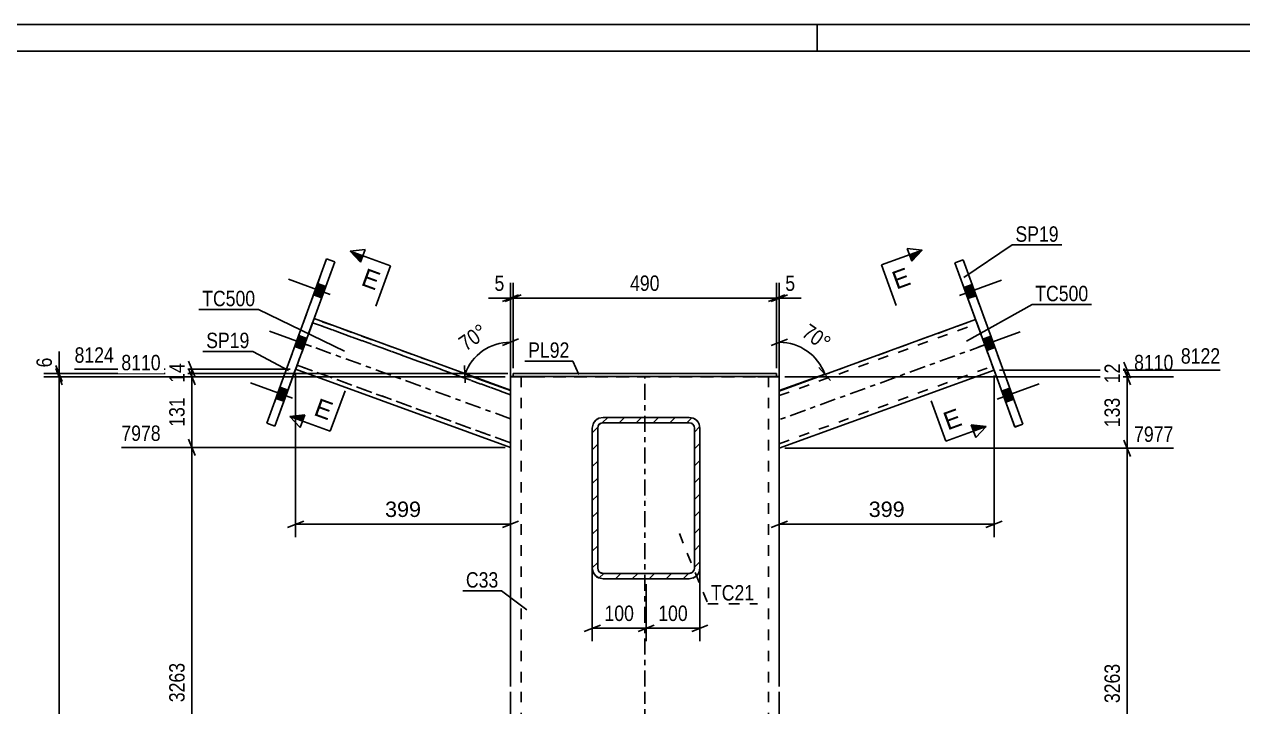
# Model space of a CAD drawing. Header units: millimetres. Extents: x -131 to 463, y -181 to 239.
# Drawn here: x 106 to 332.5, y 112.4 to 239.3 of the extents above; entities that cross this region are included whole.
import ezdxf

# ---------------------------------------------------------------- set-up
doc = ezdxf.new("R2010")
doc.units = ezdxf.units.MM
doc.linetypes.add('DXK_LINE_DOT2', pattern=[3.9198, 1.9599, -1.9599])
doc.linetypes.add('DXK_LINE_DOT3', pattern=[5.9187, 2.979, -0.9799, 0.9799, -0.9799])
doc.styles.add('Arial', font='arial.ttf', dxfattribs={"height": 0.2})
doc.styles.add('Arial Narrow', font='ARIALN.TTF', dxfattribs={"height": 0.2})

# ---------------------------------------------------------------- blocks, each defined once
blk = doc.blocks.new('Unknown-284869969-1134')
at = {"color": 5, "linetype": 'Continuous'}
for p, q in [((463.4, 239.28), (-130.6, 239.28)), ((253.4, 234.28), (253.4, 239.28)), ((458.4, 234.28), (-125.6, 234.28))]:
    blk.add_line(p, q, dxfattribs=at)
blk = doc.blocks.new('Part-284869969-2177 - 2164')
at = {"color": 2, "linetype": 'Continuous'}
for p, q in [((282.86, 184.38), (246.35, 171.09)), ((246.35, 160.45), (286.28, 174.99)), ((246.35, 160.45), (286.28, 174.99))]:
    blk.add_line(p, q, dxfattribs=at)
at = {"color": 7, "linetype": 'DXK_LINE_DOT2'}
for p, q in [((246.35, 171.09), (282.86, 184.38)), ((246.35, 170.24), (283.14, 183.63)), ((246.35, 170.24), (283.14, 183.63)), ((282.86, 184.38), (282.86, 184.38)), ((282.86, 184.38), (282.9, 184.27)), ((282.9, 184.27), (282.86, 184.38)), ((282.9, 184.27), (283.02, 183.94)), ((283.02, 183.94), (282.9, 184.27)), ((283.02, 183.94), (283.2, 183.46)), ((283.14, 183.63), (283.02, 183.94)), ((283.14, 183.63), (285.95, 175.91)), ((283.14, 183.63), (283.14, 183.63)), ((283.16, 183.57), (283.14, 183.63)), ((283.14, 183.63), (283.16, 183.57)), ((283.31, 183.17), (283.16, 183.57)), ((283.16, 183.57), (283.22, 183.41)), ((283.2, 183.46), (285.95, 175.92)), ((283.22, 183.41), (283.31, 183.17)), ((283.31, 183.17), (285.84, 176.2)), ((283.31, 183.17), (285.84, 176.2)), ((246.35, 161.3), (286.01, 175.74)), ((246.35, 161.3), (286.01, 175.74)), ((285.84, 176.2), (285.99, 175.79)), ((285.93, 175.96), (285.84, 176.2)), ((285.99, 175.8), (285.93, 175.96)), ((285.95, 175.92), (286.12, 175.43)), ((286.12, 175.43), (285.95, 175.91)), ((286.01, 175.74), (285.99, 175.8)), ((285.99, 175.79), (286.01, 175.74)), ((286.01, 175.74), (286.01, 175.74)), ((286.12, 175.43), (286.24, 175.1)), ((286.24, 175.1), (286.12, 175.43)), ((286.24, 175.1), (286.28, 174.99)), ((286.28, 174.99), (286.24, 175.1)), ((286.28, 174.99), (286.28, 174.99)), ((246.35, 171.09), (246.35, 160.45))]:
    blk.add_line(p, q, dxfattribs=at)
at = {"color": 7, "linetype": 'DXK_LINE_DOT3'}
blk.add_line((284.57, 179.68), (246.35, 165.77), dxfattribs=at)
blk = doc.blocks.new('Part-284869969-2317 - 2164')
at = {"color": 7, "linetype": 'DXK_LINE_DOT2'}
for p, q in [((159.49, 183.63), (156.7, 175.97)), ((159.49, 183.63), (156.75, 176.09)), ((159.39, 183.34), (159.53, 183.75)), ((159.48, 183.58), (159.39, 183.34)), ((159.53, 183.75), (159.48, 183.58)), ((159.49, 183.63), (159.67, 184.12)), ((159.67, 184.11), (159.49, 183.63)), ((159.53, 183.75), (159.56, 183.8)), ((159.56, 183.8), (159.53, 183.75)), ((159.56, 183.8), (196.35, 170.41)), ((196.35, 170.41), (159.56, 183.8)), ((159.56, 183.8), (159.56, 183.8)), ((159.79, 184.44), (159.67, 184.11)), ((159.67, 184.12), (159.79, 184.44)), ((159.79, 184.44), (159.83, 184.56)), ((159.83, 184.55), (159.79, 184.44)), ((159.83, 184.55), (159.83, 184.56)), ((196.35, 171.26), (159.83, 184.55)), ((159.39, 183.34), (156.85, 176.37)), ((159.39, 183.34), (156.85, 176.37)), ((156.45, 175.27), (156.41, 175.16)), ((156.41, 175.16), (156.45, 175.27)), ((156.41, 175.16), (156.41, 175.16)), ((156.57, 175.6), (156.45, 175.27)), ((156.45, 175.27), (156.57, 175.6)), ((156.57, 175.6), (156.75, 176.09)), ((156.7, 175.97), (156.57, 175.6)), ((156.7, 175.97), (156.68, 175.91)), ((156.68, 175.91), (156.7, 175.97)), ((156.68, 175.91), (196.35, 161.47)), ((196.35, 161.47), (156.68, 175.91)), ((156.68, 175.91), (156.68, 175.91)), ((156.85, 176.37), (156.7, 175.97)), ((156.7, 175.97), (156.76, 176.13)), ((156.76, 176.13), (156.85, 176.37)), ((196.35, 160.62), (196.35, 171.26))]:
    blk.add_line(p, q, dxfattribs=at)
at = {"color": 2, "linetype": 'Continuous'}
for p, q in [((196.35, 171.26), (159.83, 184.56)), ((156.41, 175.16), (196.35, 160.62)), ((196.35, 160.62), (156.41, 175.16))]:
    blk.add_line(p, q, dxfattribs=at)
at = {"color": 7, "linetype": 'DXK_LINE_DOT3'}
blk.add_line((196.35, 165.94), (158.12, 179.86), dxfattribs=at)
blk = doc.blocks.new('Part-284869969-2182 - 2164')
at = {"color": 7, "linetype": 'DXK_LINE_DOT2'}
for p, q in [((213.58, 166.18), (212.82, 166.03)), ((213.58, 166.18), (229.58, 166.18)), ((213.58, 166.18), (213.58, 166.18)), ((229.58, 166.18), (229.58, 166.18)), ((230.35, 166.03), (229.58, 166.18)), ((211.74, 164.95), (211.58, 164.18)), ((211.58, 164.18), (211.58, 138.18)), ((212.58, 164.18), (212.66, 164.57)), ((212.58, 164.18), (212.58, 164.18)), ((212.58, 138.18), (212.58, 164.18)), ((212.66, 164.56), (212.66, 164.57)), ((213.2, 165.11), (213.58, 165.18)), ((213.58, 165.18), (213.58, 165.18)), ((213.58, 165.18), (229.58, 165.18)), ((229.58, 165.18), (229.58, 165.18)), ((229.58, 165.18), (229.97, 165.11)), ((230.51, 164.56), (230.51, 164.57)), ((230.51, 164.57), (230.58, 164.18)), ((230.58, 164.18), (230.58, 164.18)), ((230.58, 138.18), (230.58, 164.18)), ((231.58, 164.18), (231.43, 164.95)), ((231.58, 164.18), (231.58, 138.18)), ((211.58, 138.18), (211.74, 137.42)), ((211.74, 137.42), (211.74, 137.42)), ((212.58, 138.18), (212.58, 138.18)), ((212.66, 137.8), (212.58, 138.18)), ((212.82, 136.34), (213.58, 136.18)), ((213.58, 137.18), (213.2, 137.26)), ((213.58, 137.18), (213.58, 137.18)), ((213.58, 137.18), (229.58, 137.18)), ((213.58, 136.18), (229.58, 136.18)), ((213.58, 136.18), (213.58, 136.18)), ((229.97, 137.26), (229.58, 137.18)), ((229.58, 137.18), (229.58, 137.18)), ((229.58, 136.18), (230.35, 136.34)), ((229.58, 136.18), (229.58, 136.18)), ((230.58, 138.18), (230.51, 137.8)), ((230.58, 138.18), (230.58, 138.18)), ((231.43, 137.42), (231.58, 138.18)), ((231.43, 137.42), (231.43, 137.42))]:
    blk.add_line(p, q, dxfattribs=at)
at = {"color": 7, "linetype": 'DXK_LINE_DOT3'}
blk.add_line((221.58, 151.18), (221.58, 151.19), dxfattribs=at)
at = {"color": 7, "linetype": 'DXK_LINE_DOT2'}
for centre, radius, start, end in [((213.58, 164.18), 2, 112.5, 157.5), ((229.58, 164.18), 2, 22.5, 67.5), ((213.58, 164.18), 1, 112.5, 157.5), ((229.58, 164.18), 1, 22.5, 67.5), ((213.58, 138.18), 2, 202.5, 247.5), ((213.58, 138.18), 1, 202.5, 247.5), ((229.58, 138.18), 1, 292.5, 337.5), ((229.58, 138.18), 2, 292.5, 337.5)]:
    blk.add_arc(centre, radius, start, end, dxfattribs=at)
blk = doc.blocks.new('Bolt-284869969-2254 - 2164')
at = {"linetype": 'Continuous'}
for points in [[(280.69, 190.35), (281.44, 188.28), (282.95, 188.83), (282.19, 190.9)], [(280.69, 190.35), (281.44, 188.28), (282.95, 188.83), (282.19, 190.9)], [(280.69, 190.35), (281.44, 188.28), (282.95, 188.83), (282.19, 190.9)], [(284.2, 180.72), (284.95, 178.65), (286.45, 179.2), (285.7, 181.27)], [(284.2, 180.72), (284.95, 178.65), (286.45, 179.2), (285.7, 181.26)], [(287.7, 171.09), (288.45, 169.02), (289.96, 169.57), (289.21, 171.64)], [(287.7, 171.08), (288.45, 169.02), (289.96, 169.56), (289.21, 171.63)], [(287.7, 171.09), (288.45, 169.02), (289.96, 169.57), (289.21, 171.63)]]:
    blk.add_hatch(color=1, dxfattribs=at).paths.add_polyline_path(points)
at = {"color": 1, "linetype": 'Continuous'}
for p, q in [((279.85, 188.87), (287.65, 191.71)), ((279.85, 188.87), (287.65, 191.71)), ((279.85, 188.87), (287.65, 191.71)), ((280.69, 190.35), (282.19, 190.9)), ((280.69, 190.35), (282.19, 190.9)), ((280.69, 190.35), (282.19, 190.9)), ((281.44, 188.28), (282.95, 188.83)), ((281.44, 188.28), (282.95, 188.83)), ((281.44, 188.28), (282.95, 188.83)), ((283.35, 179.24), (291.15, 182.08)), ((283.35, 179.24), (291.15, 182.08)), ((284.2, 180.72), (285.7, 181.27)), ((284.2, 180.72), (285.7, 181.26)), ((284.95, 178.65), (286.45, 179.2)), ((284.95, 178.65), (286.45, 179.2)), ((286.86, 169.61), (294.66, 172.45)), ((286.86, 169.61), (294.66, 172.45)), ((286.86, 169.61), (294.66, 172.44)), ((287.7, 171.09), (289.21, 171.64)), ((287.7, 171.08), (289.21, 171.63)), ((287.7, 171.09), (289.21, 171.63)), ((288.45, 169.02), (289.96, 169.57)), ((288.45, 169.02), (289.96, 169.57)), ((288.45, 169.02), (289.96, 169.56))]:
    blk.add_line(p, q, dxfattribs=at)
blk = doc.blocks.new('Part-284869969-2190 - 2164')
at = {"linetype": 'Continuous'}
h = blk.add_hatch(dxfattribs=at)
h.set_pattern_fill('', scale=0.7, style=0, pattern_type=0)
h.set_pattern_definition([(45, (211.5842, 138.1968), (-1.57154, 1.57154), [])])
h.paths.add_polyline_path([(211.58, 164.2), (211.58, 138.2), (211.74, 137.43), (212.17, 136.78), (212.82, 136.35), (213.58, 136.2), (229.58, 136.2), (230.35, 136.35), (231, 136.78), (231.43, 137.43), (231.58, 138.2), (231.58, 164.2), (231.43, 164.96), (231, 165.61), (230.35, 166.04), (229.58, 166.2), (213.58, 166.2), (212.82, 166.04), (212.17, 165.61), (211.74, 164.96)])
h.paths.add_polyline_path([(212.88, 164.9), (213.2, 165.12), (213.58, 165.2), (229.58, 165.2), (229.97, 165.12), (230.29, 164.9), (230.51, 164.58), (230.58, 164.2), (230.58, 138.2), (230.51, 137.81), (230.29, 137.49), (229.97, 137.27), (229.58, 137.2), (213.58, 137.2), (213.2, 137.27), (212.88, 137.49), (212.66, 137.81), (212.58, 138.2), (212.58, 164.2), (212.66, 164.58)])
at = {"color": 2, "linetype": 'Continuous'}
for p, q in [((213.58, 166.2), (212.82, 166.04)), ((213.58, 166.2), (229.58, 166.2)), ((230.35, 166.04), (229.58, 166.2)), ((211.74, 164.96), (211.58, 164.2)), ((211.58, 138.2), (211.58, 164.2)), ((212.58, 164.2), (212.66, 164.58)), ((212.58, 138.2), (212.58, 164.2)), ((213.2, 165.12), (213.58, 165.2)), ((213.58, 165.19), (213.2, 165.12)), ((213.58, 165.19), (213.58, 165.2)), ((213.58, 165.2), (229.58, 165.2)), ((213.58, 165.19), (229.58, 165.19)), ((229.58, 165.19), (229.58, 165.2)), ((229.58, 165.2), (229.97, 165.12)), ((229.97, 165.12), (229.58, 165.19)), ((230.51, 164.58), (230.58, 164.2)), ((230.58, 138.2), (230.58, 164.2)), ((231.58, 164.2), (231.43, 164.96)), ((231.58, 138.2), (231.58, 164.2)), ((211.58, 138.2), (211.74, 137.43)), ((212.66, 137.81), (212.58, 138.2)), ((230.58, 138.2), (230.51, 137.81)), ((231.43, 137.43), (231.58, 138.2)), ((213.58, 136.19), (212.82, 136.35)), ((212.82, 136.35), (213.58, 136.2)), ((213.58, 137.2), (213.2, 137.27)), ((213.58, 137.2), (229.58, 137.2)), ((213.58, 136.19), (213.58, 136.2)), ((213.58, 136.2), (229.58, 136.2)), ((213.58, 136.19), (229.58, 136.19)), ((229.97, 137.27), (229.58, 137.2)), ((230.35, 136.35), (229.58, 136.19)), ((229.58, 136.2), (230.35, 136.35)), ((229.58, 136.19), (229.58, 136.2))]:
    blk.add_line(p, q, dxfattribs=at)
at = {"color": 7, "linetype": 'DXK_LINE_DOT2'}
for p, q in [((212.82, 166.04), (213.58, 166.19)), ((213.58, 166.19), (213.58, 166.2)), ((213.58, 166.19), (229.58, 166.19)), ((229.58, 166.19), (229.58, 166.2)), ((229.58, 166.19), (230.35, 166.04)), ((211.58, 164.19), (211.74, 164.96)), ((211.58, 164.2), (211.58, 138.19)), ((212.66, 164.58), (212.58, 164.19)), ((212.58, 164.19), (212.58, 164.2)), ((212.58, 138.19), (212.58, 164.19)), ((212.66, 164.58), (212.66, 164.58)), ((230.51, 164.58), (230.51, 164.58)), ((230.58, 164.19), (230.51, 164.58)), ((230.58, 164.19), (230.58, 164.2)), ((230.58, 138.19), (230.58, 164.19)), ((231.43, 164.96), (231.58, 164.19)), ((231.58, 164.2), (231.58, 138.19)), ((212.58, 138.19), (212.58, 138.2)), ((230.58, 138.19), (230.58, 138.2)), ((231.58, 138.19), (231.58, 138.2)), ((211.74, 137.43), (211.58, 138.19)), ((211.74, 137.43), (211.74, 137.43)), ((212.58, 138.19), (212.66, 137.81)), ((213.2, 137.27), (213.58, 137.19)), ((213.58, 137.19), (213.58, 137.2)), ((213.58, 137.19), (229.58, 137.19)), ((229.58, 137.19), (229.97, 137.27)), ((229.58, 137.19), (229.58, 137.2)), ((230.51, 137.81), (230.58, 138.19)), ((231.58, 138.19), (231.43, 137.43)), ((231.43, 137.43), (231.43, 137.43))]:
    blk.add_line(p, q, dxfattribs=at)
at = {"color": 7, "linetype": 'DXK_LINE_DOT3'}
blk.add_line((221.58, 151.19), (221.58, 151.2), dxfattribs=at)
at = {"color": 7, "linetype": 'DXK_LINE_DOT2'}
for centre, radius, start, end in [((213.58, 164.19), 2, 112.5, 157.5), ((229.58, 164.19), 2, 22.5, 67.5), ((213.58, 138.19), 1, 202.5, 247.5), ((229.58, 138.19), 1, 292.5, 337.5)]:
    blk.add_arc(centre, radius, start, end, dxfattribs=at)
at = {"color": 2, "linetype": 'Continuous'}
for centre, radius, start, end in [((213.58, 164.2), 2, 112.5, 157.5), ((229.58, 164.2), 2, 22.5, 67.5), ((213.58, 164.19), 1, 112.5, 157.5), ((213.58, 164.2), 1, 112.5, 157.5), ((229.58, 164.19), 1, 22.5, 67.5), ((229.58, 164.2), 1, 22.5, 67.5), ((213.58, 138.19), 2, 202.5, 247.5), ((213.58, 138.2), 2, 202.5, 247.5), ((213.58, 138.2), 1, 202.5, 247.5), ((229.58, 138.2), 1, 292.5, 337.5), ((229.58, 138.19), 2, 292.5, 337.5), ((229.58, 138.2), 2, 292.5, 337.5)]:
    blk.add_arc(centre, radius, start, end, dxfattribs=at)
blk = doc.blocks.new('Bolt-284869969-2229 - 2164')
at = {"linetype": 'Continuous'}
for points in [[(161.25, 188.45), (162, 190.52), (160.5, 191.07), (159.75, 189)], [(161.25, 188.45), (162, 190.52), (160.5, 191.07), (159.75, 189)], [(161.25, 188.46), (162, 190.52), (160.5, 191.07), (159.75, 189)], [(157.74, 178.82), (158.5, 180.89), (156.99, 181.44), (156.24, 179.37)], [(157.74, 178.82), (158.5, 180.89), (156.99, 181.44), (156.24, 179.37)], [(154.24, 169.19), (154.99, 171.26), (153.49, 171.81), (152.73, 169.74)], [(154.24, 169.19), (154.99, 171.26), (153.49, 171.81), (152.73, 169.74)], [(154.24, 169.19), (154.99, 171.26), (153.49, 171.8), (152.73, 169.74)]]:
    blk.add_hatch(color=1, dxfattribs=at).paths.add_polyline_path(points)
at = {"color": 1, "linetype": 'Continuous'}
for p, q in [((162.85, 189.04), (155.05, 191.88)), ((162.85, 189.04), (155.05, 191.88)), ((162.85, 189.05), (155.05, 191.88)), ((162, 190.52), (160.5, 191.07)), ((162, 190.52), (160.5, 191.07)), ((162, 190.52), (160.5, 191.07)), ((161.25, 188.45), (159.75, 189)), ((161.25, 188.45), (159.75, 189)), ((161.25, 188.46), (159.75, 189)), ((159.34, 179.41), (151.54, 182.25)), ((159.34, 179.41), (151.54, 182.25)), ((158.5, 180.89), (156.99, 181.44)), ((158.5, 180.89), (156.99, 181.44)), ((157.74, 178.82), (156.24, 179.37)), ((157.74, 178.82), (156.24, 179.37)), ((155.84, 169.78), (148.04, 172.62)), ((155.84, 169.78), (148.04, 172.62)), ((155.84, 169.78), (148.04, 172.62)), ((154.99, 171.26), (153.49, 171.81)), ((154.99, 171.26), (153.49, 171.81)), ((154.99, 171.26), (153.49, 171.8)), ((154.24, 169.19), (152.73, 169.74)), ((154.24, 169.19), (152.73, 169.74)), ((154.24, 169.19), (152.73, 169.74))]:
    blk.add_line(p, q, dxfattribs=at)
blk = doc.blocks.new('Part-284869969-2234 - 2164')
at = {"color": 2, "linetype": 'Continuous'}
for p, q in [((162.17, 195.68), (151.06, 165.14)), ((152.56, 164.59), (163.68, 195.13)), ((163.68, 195.12), (159.83, 184.56)), ((163.68, 195.13), (162.17, 195.68)), ((163.68, 195.13), (163.68, 195.12)), ((163.68, 195.12), (163.68, 195.12)), ((156.41, 175.16), (152.56, 164.58)), ((151.06, 165.14), (152.56, 164.59)), ((151.06, 165.14), (151.06, 165.13)), ((151.06, 165.13), (151.06, 165.14)), ((152.56, 164.58), (151.06, 165.13)), ((152.56, 164.59), (152.56, 164.58))]:
    blk.add_line(p, q, dxfattribs=at)
at = {"color": 7, "linetype": 'DXK_LINE_DOT2'}
for p, q in [((151.06, 165.14), (162.17, 195.67)), ((162.17, 195.68), (162.17, 195.67)), ((162.17, 195.67), (163.68, 195.12)), ((159.83, 184.56), (156.41, 175.16))]:
    blk.add_line(p, q, dxfattribs=at)
blk = doc.blocks.new('Part-284869969-2273 - 2164')
at = {"linetype": 'Continuous'}
blk.add_hatch(color=2, dxfattribs=at).paths.add_polyline_path([(196.35, 35.07), (195.55, 36.47), (197.15, 36.47)])
at = {"color": 2, "linetype": 'Continuous'}
for p, q in [((196.35, 173.77), (196.35, 116.18)), ((196.35, 173.77), (196.65, 173.77)), ((196.65, 173.77), (196.85, 173.77)), ((198.52, 173.77), (198.82, 173.77)), ((198.82, 173.77), (200.35, 173.77)), ((200.35, 173.77), (242.35, 173.77)), ((242.35, 173.77), (243.88, 173.77)), ((244.17, 173.77), (243.88, 173.77)), ((246.04, 173.77), (245.85, 173.77)), ((246.04, 173.77), (246.35, 173.77)), ((246.35, 173.77), (246.35, 116.18)), ((196.35, 115.18), (196.35, 36)), ((246.35, 115.18), (246.35, 36)), ((196.35, 35.07), (195.55, 36.47)), ((195.55, 36.47), (197.15, 36.47)), ((197.15, 36.47), (196.35, 35.07)), ((196.35, 35), (196.35, 15)), ((246.35, 35), (246.35, 15)), ((196.35, 0.01), (196.35, 2)), ((246.35, 2), (246.35, 0.01))]:
    blk.add_line(p, q, dxfattribs=at)
at = {"color": 7, "linetype": 'DXK_LINE_DOT2'}
for p, q in [((196.65, 173.76), (196.35, 173.76)), ((197.52, 173.76), (196.65, 173.76)), ((196.85, 173.77), (197.52, 173.77)), ((197.52, 173.77), (198.52, 173.77)), ((198.82, 173.76), (197.52, 173.76)), ((198.35, 173.77), (198.35, 116.18)), ((198.5, 173.77), (198.35, 173.77)), ((198.35, 173.76), (198.5, 173.76)), ((198.93, 173.77), (198.5, 173.77)), ((198.5, 173.76), (198.93, 173.76)), ((200.35, 173.76), (198.82, 173.76)), ((199.58, 173.77), (198.93, 173.77)), ((198.93, 173.76), (199.58, 173.76)), ((200.35, 173.77), (199.58, 173.77)), ((199.58, 173.76), (200.35, 173.76)), ((200.35, 173.77), (242.35, 173.77)), ((200.35, 173.76), (242.35, 173.76)), ((200.35, 173.76), (242.35, 173.76)), ((243.11, 173.77), (242.35, 173.77)), ((242.35, 173.76), (243.11, 173.76)), ((243.88, 173.76), (242.35, 173.76)), ((243.76, 173.77), (243.11, 173.77)), ((243.11, 173.76), (243.76, 173.76)), ((244.19, 173.77), (243.76, 173.77)), ((243.76, 173.76), (244.19, 173.76)), ((245.17, 173.76), (243.88, 173.76)), ((245.17, 173.77), (244.17, 173.77)), ((244.35, 173.77), (244.19, 173.77)), ((244.19, 173.76), (244.35, 173.76)), ((244.35, 173.77), (244.35, 116.18)), ((245.85, 173.77), (245.17, 173.77)), ((246.04, 173.76), (245.17, 173.76)), ((246.35, 173.76), (246.04, 173.76)), ((198.35, 115.18), (198.35, 36)), ((244.35, 115.18), (244.35, 36)), ((198.35, 35), (198.35, 0)), ((244.35, 35), (244.35, 0)), ((196.35, 15), (196.35, 2)), ((246.35, 15), (246.35, 2)), ((196.35, 0), (196.35, 0.01)), ((196.35, 0), (196.35, 0.01)), ((196.35, 0), (196.35, 0)), ((196.65, 0), (196.35, 0)), ((197.52, 0), (196.65, 0)), ((198.82, 0), (197.52, 0)), ((198.35, 0), (198.35, 0.01)), ((198.35, 0), (198.35, 0)), ((198.35, 0), (198.5, 0)), ((198.5, 0), (198.93, 0)), ((200.35, 0), (198.82, 0)), ((198.93, 0), (199.58, 0)), ((199.58, 0), (200.35, 0)), ((200.35, 0), (242.35, 0)), ((200.35, 0), (242.35, 0)), ((242.35, 0), (243.11, 0)), ((243.88, 0), (242.35, 0)), ((243.11, 0), (243.76, 0)), ((243.76, 0), (244.19, 0)), ((245.17, 0), (243.88, 0)), ((244.19, 0), (244.35, 0)), ((244.35, 0), (244.35, 0.01)), ((244.35, 0), (244.35, 0)), ((246.04, 0), (245.17, 0)), ((246.35, 0), (246.04, 0)), ((246.35, 0), (246.35, 0.01)), ((246.35, 0.01), (246.35, 0)), ((246.35, 0), (246.35, 0)), ((196.35, 0), (196.65, 0)), ((196.65, 0), (197.52, 0)), ((197.52, 0), (198.82, 0)), ((198.5, 0), (198.35, 0)), ((198.93, 0), (198.5, 0)), ((198.82, 0), (200.35, 0)), ((199.58, 0), (198.93, 0)), ((200.35, 0), (199.58, 0)), ((200.35, 0), (242.35, 0)), ((200.35, 0), (242.35, 0)), ((243.11, 0), (242.35, 0)), ((242.35, 0), (243.88, 0)), ((243.76, 0), (243.11, 0)), ((244.19, 0), (243.76, 0)), ((243.88, 0), (245.17, 0)), ((244.35, 0), (244.19, 0)), ((245.17, 0), (246.04, 0)), ((246.04, 0), (246.35, 0))]:
    blk.add_line(p, q, dxfattribs=at)
at = {"color": 7, "linetype": 'DXK_LINE_DOT3'}
for p, q in [((221.35, 116.18), (221.35, 173.76)), ((221.35, 36), (221.35, 115.18)), ((221.35, 0), (221.35, 35))]:
    blk.add_line(p, q, dxfattribs=at)
at = {"color": 2, "linetype": 'Continuous'}
blk.add_circle((196.35, 35.97), 1, dxfattribs=at)
blk = doc.blocks.new('Part-284869969-2307 - 2164')
at = {"color": 2, "linetype": 'Continuous'}
for p, q in [((280.52, 195.5), (279.02, 194.96)), ((279.02, 194.96), (290.13, 164.42)), ((279.02, 194.96), (279.02, 194.95)), ((279.02, 194.95), (279.02, 194.95)), ((279.02, 194.95), (282.86, 184.38)), ((291.63, 164.96), (280.52, 195.5)), ((286.28, 174.99), (290.13, 164.41)), ((290.13, 164.42), (291.63, 164.96)), ((291.63, 164.96), (290.13, 164.41)), ((290.13, 164.42), (290.13, 164.41)), ((291.63, 164.96), (291.63, 164.96)), ((291.63, 164.96), (291.63, 164.96))]:
    blk.add_line(p, q, dxfattribs=at)
at = {"color": 7, "linetype": 'DXK_LINE_DOT2'}
for p, q in [((279.02, 194.95), (280.52, 195.5)), ((280.52, 195.5), (280.52, 195.5)), ((291.63, 164.96), (280.52, 195.5)), ((282.86, 184.38), (286.28, 174.99))]:
    blk.add_line(p, q, dxfattribs=at)
blk = doc.blocks.new('Part-284869969-2332 - 2164')
at = {"color": 2, "linetype": 'Continuous'}
for p, q in [((245.85, 174.37), (196.85, 174.37)), ((196.85, 173.77), (196.85, 174.37)), ((196.85, 173.77), (198.52, 173.77)), ((245.85, 173.77), (244.17, 173.77)), ((245.85, 173.77), (245.85, 174.37))]:
    blk.add_line(p, q, dxfattribs=at)
at = {"color": 7, "linetype": 'DXK_LINE_DOT2'}
for p, q in [((196.85, 174.36), (245.85, 174.36)), ((196.85, 173.76), (196.85, 173.77)), ((196.85, 173.76), (196.85, 173.77)), ((245.85, 173.76), (196.85, 173.76)), ((244.17, 173.77), (198.52, 173.77)), ((245.85, 173.76), (245.85, 173.77)), ((245.85, 173.77), (245.85, 173.76))]:
    blk.add_line(p, q, dxfattribs=at)
blk = doc.blocks.new('StraightDimension-284869969-2518 - 2164')
at = {"color": 7, "linetype": 'Continuous'}
for p, q in [((211.58, 149.95), (211.58, 124.59)), ((221.58, 135.2), (221.58, 124.59)), ((210.08, 126.39), (213.08, 127.59)), ((211.58, 126.99), (221.58, 126.99)), ((223.08, 127.59), (220.08, 126.39))]:
    blk.add_line(p, q, dxfattribs=at)
at = {"color": 0}
blk.add_wipeout([(219.93, 127.74), (219.93, 131.94), (213.24, 131.94), (213.24, 127.74)], dxfattribs=at)
at = {"color": 3, "style": 'Arial Narrow'}
blk.add_text('100', height=2.863, dxfattribs=at).set_placement((213.84, 128.34))
blk = doc.blocks.new('StraightDimension-284869969-2391 - 2164')
at = {"color": 7, "linetype": 'Continuous'}
for p, q in [((311.63, 172.26), (310.43, 175.26)), ((247.35, 173.76), (319.64, 173.76)), ((311.03, 160.45), (311.03, 173.76)), ((310.43, 161.95), (311.63, 158.95)), ((247.35, 160.45), (319.64, 160.45))]:
    blk.add_line(p, q, dxfattribs=at)
at = {"color": 0, "linetype": 'Continuous'}
blk.add_wipeout([(320.24, 174.36), (320.24, 178.56), (311.73, 178.56), (311.73, 174.36)], dxfattribs=at)
at = {"color": 0}
blk.add_wipeout([(310.28, 170.45), (306.08, 170.45), (306.08, 163.77), (310.28, 163.77)], dxfattribs=at)
at = {"color": 3, "linetype": 'Continuous', "style": 'Arial Narrow'}
blk.add_text('8110', height=2.863, dxfattribs=at).set_placement((312.33, 174.96))
at = {"color": 3, "style": 'Arial Narrow'}
blk.add_text('133', height=2.863, rotation=90.0002, dxfattribs=at).set_placement((309.68, 164.37))
blk = doc.blocks.new('StraightDimension-284869969-2397 - 2164')
at = {"color": 7, "linetype": 'Continuous'}
for p, q in [((287.28, 174.99), (328.34, 174.99)), ((310.43, 176.49), (311.63, 173.49)), ((311.63, 172.26), (310.43, 175.26)), ((311.03, 173.76), (311.03, 174.99)), ((247.35, 173.76), (319.64, 173.76))]:
    blk.add_line(p, q, dxfattribs=at)
at = {"color": 0, "linetype": 'Continuous'}
blk.add_wipeout([(328.94, 175.59), (328.94, 179.79), (320.43, 179.79), (320.43, 175.59)], dxfattribs=at)
at = {"color": 0}
blk.add_wipeout([(310.28, 176.8), (306.08, 176.8), (306.08, 171.95), (310.28, 171.95)], dxfattribs=at)
at = {"color": 3, "linetype": 'Continuous', "style": 'Arial Narrow'}
blk.add_text('8122', height=2.863, dxfattribs=at).set_placement((321.03, 176.19))
at = {"color": 3, "style": 'Arial Narrow'}
blk.add_text('12', height=2.863, rotation=90.0002, dxfattribs=at).set_placement((309.68, 172.55))
blk = doc.blocks.new('StraightDimension-284869969-2403 - 2164')
at = {"color": 7, "linetype": 'Continuous'}
for p, q in [((311.63, 158.95), (310.43, 161.95)), ((247.35, 160.45), (319.64, 160.45)), ((311.03, 72.99), (311.03, 160.45)), ((275.54, 72.99), (319.64, 72.99)), ((310.43, 74.49), (311.63, 71.49))]:
    blk.add_line(p, q, dxfattribs=at)
at = {"color": 0, "linetype": 'Continuous'}
blk.add_wipeout([(320.24, 161.05), (320.24, 165.25), (311.73, 165.25), (311.73, 161.05)], dxfattribs=at)
at = {"color": 0}
blk.add_wipeout([(310.28, 120.98), (306.08, 120.98), (306.08, 112.47), (310.28, 112.47)], dxfattribs=at)
at = {"color": 3, "linetype": 'Continuous', "style": 'Arial Narrow'}
blk.add_text('7977', height=2.863, dxfattribs=at).set_placement((312.33, 161.65))
at = {"color": 3, "style": 'Arial Narrow'}
blk.add_text('3263', height=2.863, rotation=90.0002, dxfattribs=at).set_placement((309.68, 113.07))
blk = doc.blocks.new('StraightDimension-284869969-2470 - 2164')
at = {"color": 7, "linetype": 'Continuous'}
for p, q in [((111.82, 175.87), (113.02, 172.87)), ((113.02, 172.26), (111.82, 175.26)), ((195.85, 174.37), (109.57, 174.37)), ((195.35, 173.76), (109.57, 173.76)), ((112.42, 173.76), (112.42, 174.37))]:
    blk.add_line(p, q, dxfattribs=at)
at = {"color": 0}
blk.add_wipeout([(111.67, 177.92), (107.47, 177.92), (107.47, 174.89), (111.67, 174.89)], dxfattribs=at)
at = {"color": 7, "linetype": 'Continuous'}
blk.add_line((112.42, 174.37), (112.42, 178.45), dxfattribs=at)
blk.add_line((112.42, 174.37), (112.42, 178.45), dxfattribs=at)
at = {"color": 3, "style": 'Arial Narrow'}
blk.add_text('6', height=2.86, rotation=90.0002, dxfattribs=at).set_placement((111.07, 175.49))
blk = doc.blocks.new('StraightDimension-284869969-2477 - 2164')
at = {"color": 7, "linetype": 'Continuous'}
for p, q in [((113.02, 172.26), (111.82, 175.26)), ((195.35, 173.76), (109.57, 173.76)), ((112.42, 0), (112.42, 173.76)), ((111.82, 1.5), (113.02, -1.5)), ((180.35, 0), (109.57, 0))]:
    blk.add_line(p, q, dxfattribs=at)
at = {"color": 0}
blk.add_wipeout([(111.67, 91.14), (107.47, 91.14), (107.47, 82.62), (111.67, 82.62)], dxfattribs=at)
at = {"color": 3, "style": 'Arial Narrow'}
blk.add_text('8110', height=2.863, rotation=90.0002, dxfattribs=at).set_placement((111.07, 83.22))
blk = doc.blocks.new('AngleDimension-284869969-2493 - 2164')
at = {"color": 7, "linetype": 'Continuous'}
for p, q in [((247.85, 180.77), (244.85, 179.57)), ((246.35, 172.17), (246.35, 180.17)), ((246.35, 180.17), (246.35, 171.17)), ((253.73, 175.45), (255.88, 173.05)), ((254.8, 174.25), (246.35, 171.17))]:
    blk.add_line(p, q, dxfattribs=at)
blk.add_arc((246.35, 171.17), 9, 20, 90, dxfattribs=at)
at = {"color": 0}
blk.add_wipeout([(254.77, 177.58), (257.18, 181.02), (251.89, 184.72), (249.48, 181.28)], dxfattribs=at)
at = {"color": 3, "style": 'Arial Narrow'}
blk.add_text('70°', height=2.863, rotation=-35.002, dxfattribs=at).set_placement((250.32, 181.43))
blk = doc.blocks.new('AngleDimension-284869969-2497 - 2164')
at = {"color": 7, "linetype": 'Continuous'}
for p, q in [((194.85, 179.58), (197.85, 180.78)), ((196.35, 172.18), (196.35, 180.18)), ((196.35, 180.18), (196.35, 171.18)), ((187.84, 175.87), (187.94, 172.64)), ((187.89, 174.26), (196.35, 171.18))]:
    blk.add_line(p, q, dxfattribs=at)
blk.add_arc((196.35, 171.18), 9, 90, 160, dxfattribs=at)
at = {"color": 0}
blk.add_wipeout([(193.21, 181.29), (190.8, 184.73), (185.51, 181.02), (187.92, 177.58)], dxfattribs=at)
at = {"color": 3, "style": 'Arial Narrow'}
blk.add_text('70°', height=2.863, rotation=35.002, dxfattribs=at).set_placement((188.07, 178.42))
blk = doc.blocks.new('StraightDimension-284869969-2522 - 2164')
at = {"color": 7, "linetype": 'Continuous'}
for p, q in [((231.58, 149.95), (231.58, 124.59)), ((221.58, 135.2), (221.58, 124.59)), ((220.08, 126.39), (223.08, 127.59)), ((221.58, 126.99), (231.58, 126.99)), ((233.08, 127.59), (230.08, 126.39))]:
    blk.add_line(p, q, dxfattribs=at)
at = {"color": 0}
blk.add_wipeout([(229.93, 127.74), (229.93, 131.94), (223.24, 131.94), (223.24, 127.74)], dxfattribs=at)
at = {"color": 3, "style": 'Arial Narrow'}
blk.add_text('100', height=2.863, dxfattribs=at).set_placement((223.84, 128.34))
blk = doc.blocks.new('StraightDimension-284869969-2527 - 2164')
at = {"color": 7, "linetype": 'Continuous'}
for p, q in [((196.35, 174.76), (196.35, 191.22)), ((196.85, 175.37), (196.85, 191.22)), ((194.85, 187.77), (197.85, 188.97)), ((198.35, 188.97), (195.35, 187.77)), ((196.35, 188.37), (196.85, 188.37))]:
    blk.add_line(p, q, dxfattribs=at)
at = {"color": 0}
blk.add_wipeout([(195.82, 189.12), (195.82, 193.32), (192.79, 193.32), (192.79, 189.12)], dxfattribs=at)
at = {"color": 7, "linetype": 'Continuous'}
blk.add_line((196.35, 188.37), (192.27, 188.37), dxfattribs=at)
blk.add_line((196.35, 188.37), (192.27, 188.37), dxfattribs=at)
at = {"color": 3, "style": 'Arial Narrow'}
blk.add_text('5', height=2.86, dxfattribs=at).set_placement((193.39, 189.72))
blk = doc.blocks.new('StraightDimension-284869969-2533 - 2164')
at = {"color": 7, "linetype": 'Continuous'}
for p, q in [((196.85, 175.37), (196.85, 191.22)), ((245.85, 175.37), (245.85, 191.22)), ((198.35, 188.97), (195.35, 187.77)), ((196.85, 188.37), (245.85, 188.37)), ((244.35, 187.77), (247.35, 188.97))]:
    blk.add_line(p, q, dxfattribs=at)
at = {"color": 0}
blk.add_wipeout([(224.69, 189.12), (224.69, 193.32), (218, 193.32), (218, 189.12)], dxfattribs=at)
at = {"color": 3, "style": 'Arial Narrow'}
blk.add_text('490', height=2.863, dxfattribs=at).set_placement((218.6, 189.72))
blk = doc.blocks.new('StraightDimension-284869969-2541 - 2164')
at = {"color": 7, "linetype": 'Continuous'}
for p, q in [((245.85, 175.37), (245.85, 191.22)), ((246.35, 174.76), (246.35, 191.22)), ((244.35, 187.77), (247.35, 188.97)), ((247.85, 188.97), (244.85, 187.77)), ((245.85, 188.37), (246.35, 188.37))]:
    blk.add_line(p, q, dxfattribs=at)
at = {"color": 0}
blk.add_wipeout([(249.9, 189.12), (249.9, 193.32), (246.87, 193.32), (246.87, 189.12)], dxfattribs=at)
at = {"color": 7, "linetype": 'Continuous'}
blk.add_line((246.35, 188.37), (250.42, 188.37), dxfattribs=at)
blk.add_line((246.35, 188.37), (250.42, 188.37), dxfattribs=at)
at = {"color": 3, "style": 'Arial Narrow'}
blk.add_text('5', height=2.86, dxfattribs=at).set_placement((247.47, 189.72))
blk = doc.blocks.new('StraightDimension-284869969-5694 - 2164')
at = {"color": 7, "linetype": 'Continuous'}
for p, q in [((156.41, 174.16), (156.41, 143.93)), ((196.35, 159.62), (196.35, 143.93)), ((157.91, 146.93), (154.91, 145.73)), ((156.41, 146.33), (196.35, 146.33)), ((194.85, 145.73), (197.85, 146.93))]:
    blk.add_line(p, q, dxfattribs=at)
at = {"color": 0}
blk.add_wipeout([(180.31, 147.08), (180.31, 151.28), (172.44, 151.28), (172.44, 147.08)], dxfattribs=at)
at = {"color": 3, "style": 'Arial'}
blk.add_text('399', height=2.865, dxfattribs=at).set_placement((173.04, 147.68))
blk = doc.blocks.new('StraightDimension-284869969-5705 - 2164')
at = {"color": 7, "linetype": 'Continuous'}
for p, q in [((155.41, 175.16), (115.3, 175.16)), ((136.51, 176.66), (137.71, 173.66)), ((137.71, 172.26), (136.51, 175.26)), ((137.11, 173.76), (137.11, 175.16)), ((195.35, 173.76), (124, 173.76))]:
    blk.add_line(p, q, dxfattribs=at)
at = {"color": 0, "linetype": 'Continuous'}
blk.add_wipeout([(123.21, 175.76), (123.21, 179.96), (114.7, 179.96), (114.7, 175.76)], dxfattribs=at)
at = {"color": 0}
blk.add_wipeout([(136.36, 176.89), (132.16, 176.89), (132.16, 172.03), (136.36, 172.03)], dxfattribs=at)
at = {"color": 3, "linetype": 'Continuous', "style": 'Arial Narrow'}
blk.add_text('8124', height=2.863, dxfattribs=at).set_placement((115.3, 176.36))
at = {"color": 3, "style": 'Arial Narrow'}
blk.add_text('14', height=2.863, rotation=90.0002, dxfattribs=at).set_placement((135.76, 172.63))
blk = doc.blocks.new('StraightDimension-284869969-5706 - 2164')
at = {"color": 7, "linetype": 'Continuous'}
for p, q in [((137.71, 172.26), (136.51, 175.26)), ((195.35, 173.76), (124, 173.76)), ((137.11, 160.62), (137.11, 173.76)), ((136.51, 162.12), (137.71, 159.12)), ((195.35, 160.62), (124, 160.62))]:
    blk.add_line(p, q, dxfattribs=at)
at = {"color": 0, "linetype": 'Continuous'}
blk.add_wipeout([(131.91, 174.36), (131.91, 178.56), (123.4, 178.56), (123.4, 174.36)], dxfattribs=at)
at = {"color": 0}
blk.add_wipeout([(136.36, 170.54), (132.16, 170.54), (132.16, 163.85), (136.36, 163.85)], dxfattribs=at)
at = {"color": 3, "linetype": 'Continuous', "style": 'Arial Narrow'}
blk.add_text('8110', height=2.863, dxfattribs=at).set_placement((124, 174.96))
at = {"color": 3, "style": 'Arial Narrow'}
blk.add_text('131', height=2.863, rotation=90.0002, dxfattribs=at).set_placement((135.76, 164.45))
blk = doc.blocks.new('StraightDimension-284869969-5707 - 2164')
at = {"color": 7, "linetype": 'Continuous'}
for p, q in [((137.71, 159.12), (136.51, 162.12)), ((195.35, 160.62), (124, 160.62)), ((137.11, 73.17), (137.11, 160.62)), ((167.16, 73.17), (128.5, 73.17)), ((136.51, 74.67), (137.71, 71.67))]:
    blk.add_line(p, q, dxfattribs=at)
at = {"color": 0, "linetype": 'Continuous'}
blk.add_wipeout([(131.91, 161.22), (131.91, 165.42), (123.4, 165.42), (123.4, 161.22)], dxfattribs=at)
at = {"color": 0}
blk.add_wipeout([(136.36, 121.15), (132.16, 121.15), (132.16, 112.64), (136.36, 112.64)], dxfattribs=at)
at = {"color": 3, "linetype": 'Continuous', "style": 'Arial Narrow'}
blk.add_text('7978', height=2.863, dxfattribs=at).set_placement((124, 161.82))
at = {"color": 3, "style": 'Arial Narrow'}
blk.add_text('3263', height=2.863, rotation=90.0002, dxfattribs=at).set_placement((135.76, 113.24))
blk = doc.blocks.new('StraightDimension-284869969-5740 - 2164')
at = {"color": 7, "linetype": 'Continuous'}
for p, q in [((286.28, 173.99), (286.28, 143.93)), ((246.35, 159.45), (246.35, 143.93)), ((247.85, 146.93), (244.85, 145.73)), ((246.35, 146.33), (286.28, 146.33)), ((284.78, 145.73), (287.78, 146.93))]:
    blk.add_line(p, q, dxfattribs=at)
at = {"color": 0}
blk.add_wipeout([(270.25, 147.08), (270.25, 151.28), (262.38, 151.28), (262.38, 147.08)], dxfattribs=at)
at = {"color": 3, "style": 'Arial'}
blk.add_text('399', height=2.865, dxfattribs=at).set_placement((262.98, 147.68))
blk = doc.blocks.new('Mark-284869969-2173 - 2164')
at = {"color": 0}
blk.add_wipeout([(303.82, 187.8), (303.82, 190.8), (293.95, 190.8), (293.95, 187.8)], dxfattribs=at)
blk.add_wipeout([(303.82, 187.8), (303.82, 190.8), (293.95, 190.8), (293.95, 187.8)], dxfattribs=at)
at = {"color": 30, "linetype": 'Continuous'}
for p, q in [((281.17, 180.38), (293.35, 187.2)), ((293.35, 187.2), (304.42, 187.2))]:
    blk.add_line(p, q, dxfattribs=at)
at = {"color": 3, "style": 'Arial Narrow'}
blk.add_text('TC500', height=2.863, dxfattribs=at).set_placement((293.95, 187.8))
blk = doc.blocks.new('Mark-284869969-2313 - 2164')
at = {"color": 0}
blk.add_wipeout([(148.9, 186.87), (148.9, 189.87), (139.03, 189.87), (139.03, 186.87)], dxfattribs=at)
blk.add_wipeout([(148.9, 186.87), (148.9, 189.87), (139.03, 189.87), (139.03, 186.87)], dxfattribs=at)
at = {"color": 30, "linetype": 'Continuous'}
for p in [(138.43, 186.27), (165.47, 178.5)]:
    blk.add_line(p, (149.5, 186.27), dxfattribs=at)
at = {"color": 3, "style": 'Arial Narrow'}
blk.add_text('TC500', height=2.863, dxfattribs=at).set_placement((139.03, 186.87))
blk = doc.blocks.new('Mark-284869969-2178 - 2164')
at = {"color": 0}
blk.add_wipeout([(241.68, 132.15), (241.68, 135.15), (233.64, 135.15), (233.64, 132.15)], dxfattribs=at)
blk.add_wipeout([(241.68, 132.15), (241.68, 135.15), (233.64, 135.15), (233.64, 132.15)], dxfattribs=at)
at = {"color": 30, "linetype": 'DXK_LINE_DOT2'}
for p, q in [((227.77, 144.6), (233.04, 131.55)), ((233.04, 131.55), (242.28, 131.55))]:
    blk.add_line(p, q, dxfattribs=at)
at = {"color": 3, "style": 'Arial Narrow'}
blk.add_text('TC21', height=2.863, dxfattribs=at).set_placement((233.64, 132.15))
blk = doc.blocks.new('SectionMark-284869969-2619 - 2164')
at = {"linetype": 'Continuous'}
blk.add_hatch(color=6, dxfattribs=at).paths.add_polyline_path([(282.47, 163.66), (282.04, 164.83), (284.82, 164.51)])
at = {"color": 6, "linetype": 'Continuous'}
for p, q in [((270.12, 197.59), (272.9, 197.27)), ((284.82, 164.51), (282.04, 164.83)), ((282.04, 164.83), (282.9, 162.48)), ((284.82, 164.51), (282.9, 162.48))]:
    blk.add_line(p, q, dxfattribs=at)
at = {"color": 0, "linetype": 'Continuous'}
for points in [[(271.04, 191.01), (269.84, 194.3), (266.92, 193.23), (268.11, 189.94)], [(280.57, 164.83), (279.37, 168.12), (276.45, 167.05), (277.64, 163.76)]]:
    blk.add_wipeout(points, dxfattribs=at)
at = {"linetype": 'Continuous'}
blk.add_hatch(color=6, dxfattribs=at).paths.add_polyline_path([(270.97, 195.24), (270.55, 196.42), (272.9, 197.27)])
at = {"color": 6, "linetype": 'Continuous'}
for p, q in [((265.38, 194.54), (272.9, 197.27)), ((270.97, 195.24), (270.12, 197.59)), ((272.9, 197.27), (270.97, 195.24)), ((265.38, 194.54), (268.11, 187.02)), ((277.3, 161.78), (274.57, 169.3)), ((277.3, 161.78), (284.82, 164.51))]:
    blk.add_line(p, q, dxfattribs=at)
at = {"color": 3, "linetype": 'Continuous', "style": 'Arial'}
for p in [(268.11, 189.94), (277.64, 163.76)]:
    blk.add_text('E', height=3.34, rotation=20.002, dxfattribs=at).set_placement(p)
blk = doc.blocks.new('Mark-284869969-2230 - 2164')
at = {"color": 0}
blk.add_wipeout([(147.82, 179.08), (147.82, 182.08), (139.78, 182.08), (139.78, 179.08)], dxfattribs=at)
blk.add_wipeout([(147.82, 179.08), (147.82, 182.08), (139.78, 182.08), (139.78, 179.08)], dxfattribs=at)
at = {"color": 30, "linetype": 'Continuous'}
for p in [(139.18, 178.48), (155.06, 174.89)]:
    blk.add_line(p, (148.42, 178.48), dxfattribs=at)
at = {"color": 3, "style": 'Arial Narrow'}
blk.add_text('SP19', height=2.863, dxfattribs=at).set_placement((139.78, 179.08))
blk = doc.blocks.new('Mark-284869969-2269 - 2164')
at = {"color": 0}
blk.add_wipeout([(194.1, 134.55), (194.1, 137.55), (188.07, 137.55), (188.07, 134.55)], dxfattribs=at)
blk.add_wipeout([(194.1, 134.55), (194.1, 137.55), (188.07, 137.55), (188.07, 134.55)], dxfattribs=at)
at = {"color": 30, "linetype": 'Continuous'}
for p in [(187.47, 133.95), (199.38, 130.41)]:
    blk.add_line(p, (194.7, 133.95), dxfattribs=at)
at = {"color": 3, "style": 'Arial Narrow'}
blk.add_text('C33', height=2.863, dxfattribs=at).set_placement((188.07, 134.55))
blk = doc.blocks.new('Mark-284869969-2303 - 2164')
at = {"color": 0}
blk.add_wipeout([(298.3, 198.86), (298.3, 201.86), (290.26, 201.86), (290.26, 198.86)], dxfattribs=at)
blk.add_wipeout([(298.3, 198.86), (298.3, 201.86), (290.26, 201.86), (290.26, 198.86)], dxfattribs=at)
at = {"color": 30, "linetype": 'Continuous'}
for p, q in [((280.68, 192.24), (289.66, 198.26)), ((289.66, 198.26), (298.9, 198.26))]:
    blk.add_line(p, q, dxfattribs=at)
at = {"color": 3, "style": 'Arial Narrow'}
blk.add_text('SP19', height=2.863, dxfattribs=at).set_placement((290.26, 198.86))
blk = doc.blocks.new('Mark-284869969-2328 - 2164')
at = {"color": 0}
blk.add_wipeout([(207.33, 177.28), (207.33, 180.28), (199.65, 180.28), (199.65, 177.28)], dxfattribs=at)
blk.add_wipeout([(207.33, 177.28), (207.33, 180.28), (199.65, 180.28), (199.65, 177.28)], dxfattribs=at)
at = {"color": 30, "linetype": 'Continuous'}
for p in [(199.05, 176.68), (209.06, 174.15)]:
    blk.add_line(p, (207.93, 176.68), dxfattribs=at)
at = {"color": 3, "style": 'Arial Narrow'}
blk.add_text('PL92', height=2.863, dxfattribs=at).set_placement((199.65, 177.28))
blk = doc.blocks.new('SectionMark-284869969-2617 - 2164')
at = {"linetype": 'Continuous'}
blk.add_hatch(color=6, dxfattribs=at).paths.add_polyline_path([(158.12, 166.69), (157.69, 165.52), (155.34, 166.37)])
at = {"color": 6, "linetype": 'Continuous'}
for p, q in [((166.53, 197.12), (169.31, 197.44)), ((155.34, 166.37), (158.12, 166.69)), ((157.26, 164.34), (155.34, 166.37)), ((158.12, 166.69), (157.26, 164.34))]:
    blk.add_line(p, q, dxfattribs=at)
at = {"color": 0, "linetype": 'Continuous'}
for points in [[(171.31, 189.79), (172.51, 193.08), (169.59, 194.15), (168.39, 190.86)], [(162.52, 165.62), (163.71, 168.91), (160.79, 169.98), (159.59, 166.69)]]:
    blk.add_wipeout(points, dxfattribs=at)
at = {"linetype": 'Continuous'}
blk.add_hatch(color=6, dxfattribs=at).paths.add_polyline_path([(168.88, 196.27), (168.45, 195.09), (166.53, 197.12)])
at = {"color": 6, "linetype": 'Continuous'}
for p, q in [((174.05, 194.39), (166.53, 197.12)), ((166.53, 197.12), (168.45, 195.09)), ((168.45, 195.09), (169.31, 197.44)), ((174.05, 194.39), (171.31, 186.87)), ((162.86, 163.64), (165.59, 171.15)), ((162.86, 163.64), (155.34, 166.37))]:
    blk.add_line(p, q, dxfattribs=at)
at = {"color": 3, "linetype": 'Continuous', "style": 'Arial'}
for p in [(168.39, 190.86), (159.59, 166.69)]:
    blk.add_text('E', height=3.34, rotation=-20.002, dxfattribs=at).set_placement(p)

msp = doc.modelspace()

# ---------------------------------------------------------------- block references
for name in ['Unknown-284869969-1134', 'Part-284869969-2234 - 2164', 'Part-284869969-2307 - 2164', 'Bolt-284869969-2229 - 2164', 'Bolt-284869969-2254 - 2164', 'Part-284869969-2317 - 2164', 'Part-284869969-2177 - 2164', 'Part-284869969-2273 - 2164', 'Part-284869969-2332 - 2164', 'Part-284869969-2190 - 2164', 'Part-284869969-2182 - 2164']:
    msp.add_blockref(name, (0, 0))

# ---------------------------------------------------------------- next in the draw order: block references
for name in ['StraightDimension-284869969-2470 - 2164', 'StraightDimension-284869969-2391 - 2164', 'StraightDimension-284869969-2518 - 2164']:
    msp.add_blockref(name, (0, 0))

# ---------------------------------------------------------------- next in the draw order: block references
for name in ['StraightDimension-284869969-2397 - 2164', 'StraightDimension-284869969-2477 - 2164', 'StraightDimension-284869969-2403 - 2164', 'StraightDimension-284869969-2522 - 2164']:
    msp.add_blockref(name, (0, 0))

# ---------------------------------------------------------------- next in the draw order: block references
for name in ['Mark-284869969-2173 - 2164', 'AngleDimension-284869969-2497 - 2164', 'AngleDimension-284869969-2493 - 2164', 'Mark-284869969-2178 - 2164']:
    msp.add_blockref(name, (0, 0))

# ---------------------------------------------------------------- next in the draw order: block references
msp.add_blockref('StraightDimension-284869969-2527 - 2164', (0, 0))

# ---------------------------------------------------------------- next in the draw order: block references
for name in ['StraightDimension-284869969-2533 - 2164', 'StraightDimension-284869969-5694 - 2164']:
    msp.add_blockref(name, (0, 0))

# ---------------------------------------------------------------- next in the draw order: block references
for name in ['StraightDimension-284869969-2541 - 2164', 'StraightDimension-284869969-5705 - 2164', 'Mark-284869969-2328 - 2164']:
    msp.add_blockref(name, (0, 0))

# ---------------------------------------------------------------- next in the draw order: block references
for name in ['StraightDimension-284869969-5706 - 2164', 'StraightDimension-284869969-5740 - 2164']:
    msp.add_blockref(name, (0, 0))

# ---------------------------------------------------------------- next in the draw order: block references
for name in ['SectionMark-284869969-2619 - 2164', 'Mark-284869969-2313 - 2164', 'StraightDimension-284869969-5707 - 2164']:
    msp.add_blockref(name, (0, 0))

# ---------------------------------------------------------------- next in the draw order: block references
for name in ['Mark-284869969-2303 - 2164', 'Mark-284869969-2230 - 2164', 'Mark-284869969-2269 - 2164']:
    msp.add_blockref(name, (0, 0))

# ---------------------------------------------------------------- next in the draw order: block references
msp.add_blockref('SectionMark-284869969-2617 - 2164', (0, 0))

doc.saveas('drawing.dxf')
